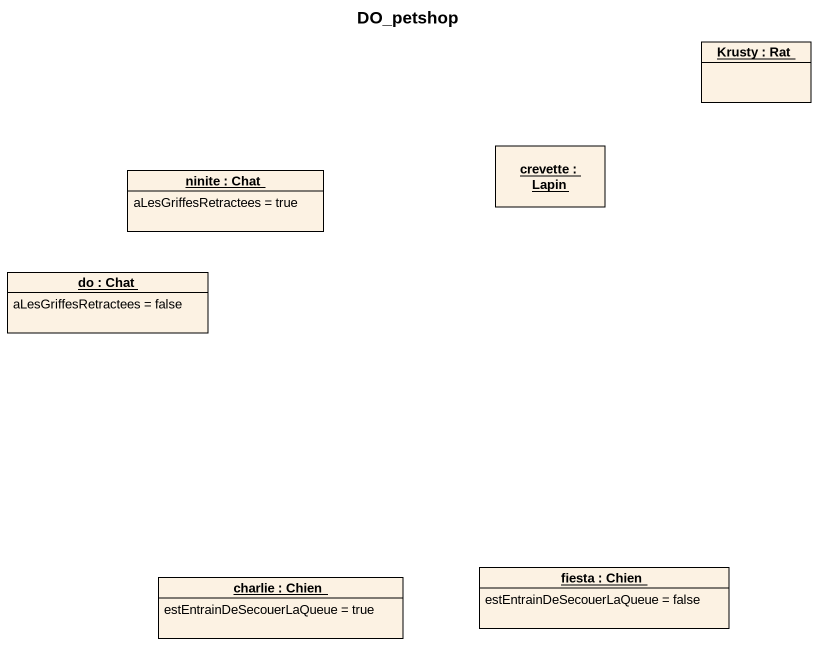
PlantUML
@startuml
title DO_petshop
hide circle
hide empty members
object "Krusty : Rat" as Krusty
object "ninite : Chat" as ninite {
  aLesGriffesRetractees = true
}
object "crevette : Lapin" as crevette
object "do : Chat" as do {
  aLesGriffesRetractees = false
}
object "charlie : Chien" as charlie {
  estEntrainDeSecouerLaQueue = true
}
object "fiesta : Chien" as fiesta {
  estEntrainDeSecouerLaQueue = false
}
@enduml
